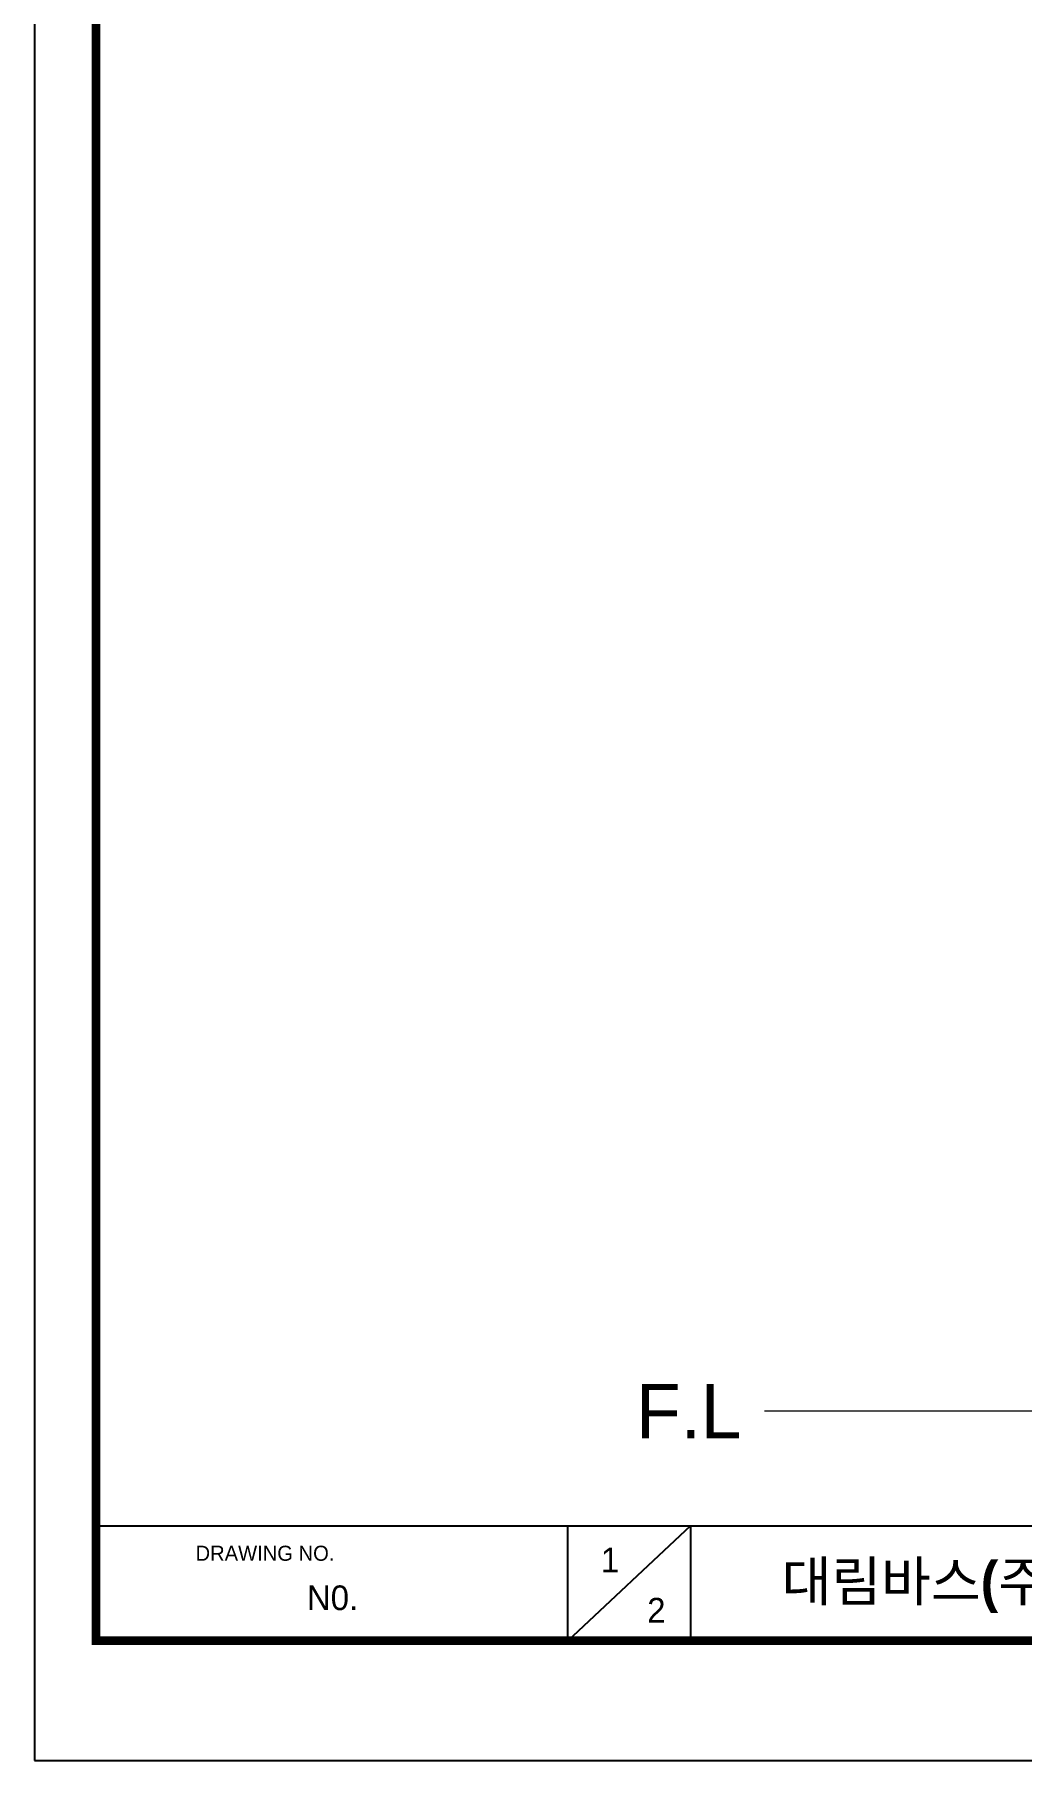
# Model space of a CAD drawing. Extents: x 0 to 3160, y 0 to 2315.
# Drawn here: x 0 to 816, y 0 to 1428 of the extents above; entities that cross this region are included whole.
import ezdxf

# ---------------------------------------------------------------- set-up
doc = ezdxf.new("R2010")
doc.units = 0
doc.header["$LTSCALE"] = 3
doc.header["$MEASUREMENT"] = 0
doc.layers.get('0').update_dxf_attribs({"linetype": 'CONTINUOUS'})
doc.layers.add('치수선', color=7, linetype='CONTINUOUS', lineweight=20)
doc.styles.add('Daelim Dimension', font='')
doc.styles.get('Daelim Dimension').set_extended_font_data('나눔고딕')

msp = doc.modelspace()

# ---------------------------------------------------------------- linework, layer by layer
at = {"color": 5}
msp.add_line((50.8, 194), (2594.9, 194), dxfattribs=at)
at = {"color": 5, "ltscale": 40}
for p, q in [((440.8, 194), (440.8, 98.8)), ((440.8, 194), (440.8, 98.8)), ((542.7, 194), (440.8, 98.8)), ((542.7, 194), (440.8, 98.8)), ((542.7, 194), (542.7, 98.8)), ((542.7, 194), (542.7, 98.8))]:
    msp.add_line(p, q, dxfattribs=at)
at = {"ltscale": 0.5}
msp.add_lwpolyline([(0, 0), (3159.5, 0), (3159.5, 2315), (0, 2315)], close=True, dxfattribs=at)
at = {"color": 5, "linetype": 'ByBlock', "lineweight": 200, "const_width": 7.28}
msp.add_lwpolyline([(50.8, 99.1), (3108.4, 99.1), (3108.4, 2261.3), (50.8, 2261.3)], close=True, dxfattribs=at)
at = {"layer": '치수선'}
msp.add_line((2083.7, 289.1), (603.9, 289.1), dxfattribs=at)

# ---------------------------------------------------------------- texts
at = {"color": 5, "ltscale": 40, "style": 'Daelim Dimension'}
msp.add_text('DRAWING NO.', height=12.468, dxfattribs=at).set_placement((133.2, 165.2))
at = {"char_height": 20.4, "attachment_point": 1, "style": 'Daelim Dimension'}
for s, insert, width in [('1', (468.5, 176.1), 28.476), ('N0. ', (225.3, 144.8), 128.002), ('2', (506.8, 134.5), 28.476)]:
    msp.add_mtext(s, dxfattribs=dict(at, insert=insert, width=width))
at = {"color": 2, "insert": (618, 164.6), "char_height": 32.792, "width": 1570.831, "attachment_point": 1, "style": 'Daelim Dimension'}
msp.add_mtext('{\\fPretendard Variable SemiBold|b0|i0|c129|p2;대림바스(주)} Single lever_RAINSHOWER_대샤워수전_DL B1118', dxfattribs=at)
at = {"layer": '치수선', "insert": (584.6, 311.5), "char_height": 45, "attachment_point": 3, "style": 'Daelim Dimension'}
msp.add_mtext_dynamic_manual_height_columns('F.L', width=17.411, gutter_width=12.5, heights=[0], dxfattribs=at)

doc.saveas('drawing.dxf')
